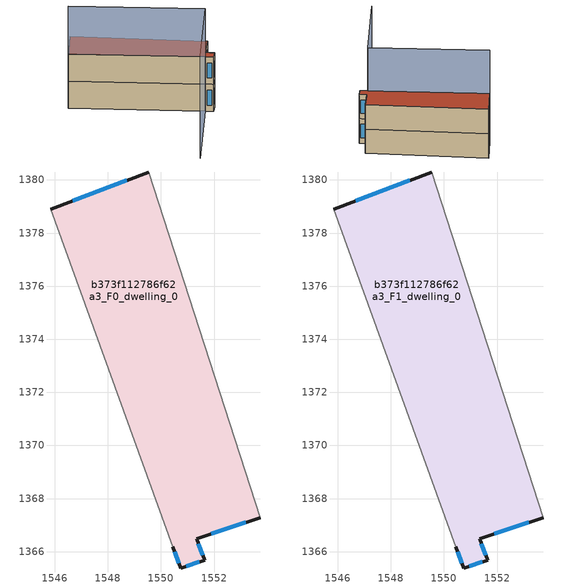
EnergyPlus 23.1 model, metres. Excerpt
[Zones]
b373f112786f62a3_F0_dwelling_0
 floor ground (EU_floor_Construction): 1549.55,1380.3 1553.75,1367.29 1551.35,1366.49 1551.65,1365.69 1550.74,1365.39 1550.44,1366.19 1545.85,1378.9 z0
 wall outside (EU_wall_Construction): 1550.44,1366.19 1550.74,1365.39 1551.65,1365.69 1551.35,1366.49 1553.75,1367.29 / 1549.55,1380.3 1545.85,1378.9 z0:3
 wall adiabatic (EU_wall_Construction): 1545.85,1378.9 1550.44,1366.19 / 1553.75,1367.29 1549.55,1380.3 z0:3
 window (EU_Window_Construction): 1550.95,1365.46 1551.44,1365.62 / 1550.51,1366.01 1550.68,1365.57 / 1548.71,1379.98 1546.69,1379.22 / 1551.89,1366.67 1553.2,1367.11 / 1551.58,1365.87 1551.41,1366.31 z0.68:2.32
b373f112786f62a3_F1_dwelling_0
 floor to b373f112786f62a3_F0_dwelling_0 (EU_floor_Construction): 1549.55,1380.3 1553.75,1367.29 1551.35,1366.49 1551.65,1365.69 1550.74,1365.39 1550.44,1366.19 1545.85,1378.9 z3
 wall outside (EU_wall_Construction): 1550.44,1366.19 1550.74,1365.39 1551.65,1365.69 1551.35,1366.49 1553.75,1367.29 / 1549.55,1380.3 1545.85,1378.9 z3:6
 wall adiabatic (EU_wall_Construction): 1545.85,1378.9 1550.44,1366.19 / 1553.75,1367.29 1549.55,1380.3 z3:6
 window (EU_Window_Construction): 1550.95,1365.46 1551.44,1365.62 / 1550.51,1366.01 1550.68,1365.57 / 1548.71,1379.98 1546.69,1379.22 / 1551.89,1366.67 1553.2,1367.11 / 1551.58,1365.87 1551.41,1366.31 z3.68:5.32
 roof outside (EU_roof_Construction): 1553.75,1367.29 1549.55,1380.3 1545.85,1378.9 1550.44,1366.19 1550.74,1365.39 1551.65,1365.69 1551.35,1366.49 z6
shading: 1545.86,1378.9 1550.45,1366.19 / 1550.45,1366.19 1540.74,1362.69 z0:11.3
[Building]
EU S2 Campaign: North Axis=0; Terrain=City; Solar Distribution=FullExterior
[Site:Location]
Lyon-Bron: Latitude=45.75; Longitude=5; Time Zone=1; Elevation=198
[SizingPeriod:WeatherFileDays]
AnnualSizingPeriod: Begin Month=1; Begin Day of Month=1; End Month=12; End Day of Month=31; Day of Week for Start Day=Monday; Use Weather File Daylight Saving Period=No; Use Weather File Rain and Snow Indicators=No
[MATERIAL]
EU_InternalMass_Material: Roughness=MediumRough; Thickness=0.1; Conductivity=1; Density=1800; Specific Heat=900; Thermal Absorptance=0.9; Solar Absorptance=0.7; Visible Absorptance=0.7
[MATERIAL:NOMASS] Roughness=MediumRough; Thermal Absorptance=0.9; Solar Absorptance=0.7; Visible Absorptance=0.7
Name | Thermal Resistance
EU_wall_NoMass | 0.503714
EU_roof_NoMass | 0.959371
EU_floor_NoMass | 0.347222
[WINDOWMATERIAL:SIMPLEGLAZINGSYSTEM]
EU_Window_SimpleGlazing: UFactor=3.88; Solar Heat Gain Coefficient=0.83; Visible Transmittance=0.83
[CONSTRUCTION]
EU_wall_Construction: EU_wall_NoMass
EU_roof_Construction: EU_roof_NoMass
EU_floor_Construction: EU_floor_NoMass
EU_Window_Construction: EU_Window_SimpleGlazing
EU_InternalMass_Construction: EU_InternalMass_Material
[ZONE] Type=1; Multiplier=1; Ceiling Height=autocalculate; Volume=154.085; Floor Area=autocalculate; Part of Total Floor Area=Yes
b373f112786f62a3_F0_dwelling_0; b373f112786f62a3_F1_dwelling_0
[INTERNALMASS] Construction=EU_InternalMass_Construction; Surface Area=51.3616
Name | Zone or ZoneList
b373f112786f62a3_F0_dwelling_0_EU_InternalMass | b373f112786f62a3_F0_dwelling_0
b373f112786f62a3_F1_dwelling_0_EU_InternalMass | b373f112786f62a3_F1_dwelling_0
[OTHEREQUIPMENT] Fuel Type=Electricity; Design Level Calculation Method=Watts/Area; Power per Zone Floor Area=1; Fraction Latent=0; Fraction Radiant=0; Fraction Lost=0; Carbon Dioxide Generation Rate=0; EndUse Subcategory=EU_Step8_InternalGains
Name | Zone or ZoneList or Space or SpaceList | Schedule
EU_Step8_InternalGain_b373f112786f62a3_F0_dwelling_0_f000 | b373f112786f62a3_F0_dwelling_0 | EU_Step8_GainSchedule_b373f112786f62a3_F0_dwelling_0_f000
EU_Step8_InternalGain_b373f112786f62a3_F1_dwelling_0_f000 | b373f112786f62a3_F1_dwelling_0 | EU_Step8_GainSchedule_b373f112786f62a3_F1_dwelling_0_f000
[ZONEVENTILATION:DESIGNFLOWRATE] Schedule=EU_AlwaysOn; Design Flow Rate Calculation Method=AirChanges/Hour; Air Changes per Hour=0.64; Ventilation Type=Natural; Fan Pressure Rise=0; Fan Total Efficiency=1; Constant Term Coefficient=1; Temperature Term Coefficient=0; Velocity Term Coefficient=0; Velocity Squared Term Coefficient=0; Minimum Indoor Temperature=-100; Maximum Indoor Temperature=100; Delta Temperature=-100; Minimum Outdoor Temperature=-100; Maximum Outdoor Temperature=100; Maximum Wind Speed=40
Name | Zone or ZoneList or Space or SpaceList
EU_ConstantAir_b373f112786f62a3_F0_dwelling_0 | b373f112786f62a3_F0_dwelling_0
EU_ConstantAir_b373f112786f62a3_F1_dwelling_0 | b373f112786f62a3_F1_dwelling_0
[HVACTEMPLATE:THERMOSTAT] Constant Heating Setpoint=20; Constant Cooling Setpoint=50
EU_HeatOnly_b373f112786f62a3_F0_dwelling_0; EU_HeatOnly_b373f112786f62a3_F1_dwelling_0
[HVACTEMPLATE:ZONE:IDEALLOADSAIRSYSTEM] System Availability Schedule=EU_AlwaysOn; Maximum Heating Supply Air Temperature=50; Minimum Cooling Supply Air Temperature=13; Maximum Heating Supply Air Humidity Ratio=0.0156; Minimum Cooling Supply Air Humidity Ratio=0.0077; Heating Limit=NoLimit; Cooling Limit=NoLimit; Heating Availability Schedule=EU_AlwaysOn; Cooling Availability Schedule=EU_CoolingOff; Dehumidification Control Type=ConstantSensibleHeatRatio; Cooling Sensible Heat Ratio=0.7; Dehumidification Setpoint=60; Humidification Control Type=None; Humidification Setpoint=30; Outdoor Air Method=None; Outdoor Air Flow Rate per Person=0.00944; Outdoor Air Flow Rate per Zone Floor Area=0; Outdoor Air Flow Rate per Zone=0; Demand Controlled Ventilation Type=None; Outdoor Air Economizer Type=NoEconomizer; Heat Recovery Type=None; Sensible Heat Recovery Effectiveness=0.7; Latent Heat Recovery Effectiveness=0.65
Name | Template Thermostat
b373f112786f62a3_F0_dwelling_0 | EU_HeatOnly_b373f112786f62a3_F0_dwelling_0
b373f112786f62a3_F1_dwelling_0 | EU_HeatOnly_b373f112786f62a3_F1_dwelling_0
[SIZING:ZONE] Zone Cooling Design Supply Air Temperature Input Method=SupplyAirTemperature; Zone Cooling Design Supply Air Temperature=13; Zone Heating Design Supply Air Temperature Input Method=SupplyAirTemperature; Zone Heating Design Supply Air Temperature=50; Zone Cooling Design Supply Air Humidity Ratio=0.008; Zone Heating Design Supply Air Humidity Ratio=0.008; Cooling Design Air Flow Method=DesignDay; Cooling Design Air Flow Rate=0; Cooling Minimum Air Flow per Zone Floor Area=0.000762; Cooling Minimum Air Flow=0; Cooling Minimum Air Flow Fraction=0.2; Heating Design Air Flow Method=DesignDay; Heating Design Air Flow Rate=0; Heating Maximum Air Flow per Zone Floor Area=0.002032; Heating Maximum Air Flow=0.141576; Heating Maximum Air Flow Fraction=0.3; Account for Dedicated Outdoor Air System=No; Dedicated Outdoor Air System Control Strategy=NeutralSupplyAir; Dedicated Outdoor Air Low Setpoint Temperature for Design=autosize; Dedicated Outdoor Air High Setpoint Temperature for Design=autosize; Zone Load Sizing Method=Sensible Load Only No Latent Load; Zone Latent Cooling Design Supply Air Humidity Ratio Input Method=HumidityRatioDifference; Zone Cooling Design Supply Air Humidity Ratio Difference=0.005; Zone Latent Heating Design Supply Air Humidity Ratio Input Method=HumidityRatioDifference; Zone Humidification Design Supply Air Humidity Ratio Difference=0.005
b373f112786f62a3_F0_dwelling_0; b373f112786f62a3_F1_dwelling_0
[SCHEDULE:CONSTANT]
Name | Hourly Value
EU_AlwaysOn | 1
EU_CoolingOff | 0
[SCHEDULE:FILE] Column Number=1; Rows to Skip at Top=0; Number of Hours of Data=8760; Column Separator=Comma; Interpolate to Timestep=No; Minutes per Item=60; Adjust Schedule for Daylight Savings=Yes
Name | File
EU_Step8_GainSchedule_b373f112786f62a3_F0_dwelling_0_f000 | ../../schedules/b373f112786f62a3/b373f112786f62a3_F0_dwelling_0_f000_gain.csv
EU_Step8_GainSchedule_b373f112786f62a3_F1_dwelling_0_f000 | ../../schedules/b373f112786f62a3/b373f112786f62a3_F1_dwelling_0_f000_gain.csv
